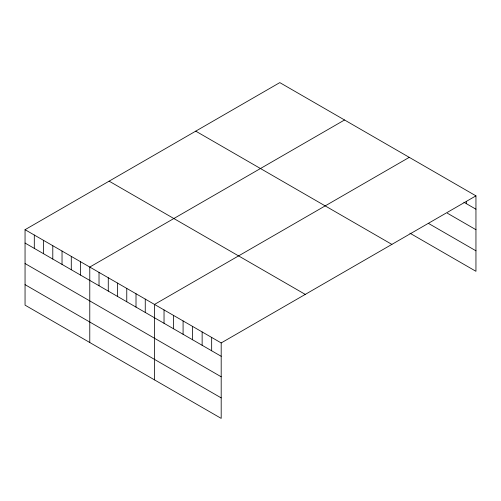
<?xml version="1.0" encoding="UTF-8"?>
<svg xmlns="http://www.w3.org/2000/svg" width="501" height="501" viewBox="0 0 501 501"><rect width="100%" height="100%" fill="white"/><g stroke="black" fill="none" stroke-linecap="round" stroke-linejoin="round"><path stroke-width="0.75" d="M475.95 195.853L221.191 342.935L221.191 418.391L25.05 305.147L25.05 229.696L279.808 82.609L475.95 195.853L475.95 271.304L409.899 233.172M344.531 119.983L89.779 267.064L89.779 342.515M409.261 157.352L154.502 304.433L154.502 379.883M463.882 202.241L475.95 209.205M447.368 213.201L475.95 229.702M428.317 223.308L475.95 250.813M195.734 131.149L391.882 244.394M109.118 181.155L305.266 294.4M25.05 229.696L221.191 342.935M25.05 243.048L221.191 356.286M25.05 263.539L221.191 376.783M25.05 284.656L221.191 397.894M466.425 201.483L466.425 203.707M211.666 337.436L211.666 350.788M202.141 331.938L202.141 345.289M192.609 326.433L192.609 339.791M183.084 320.934L183.084 334.286M173.559 315.436L173.559 328.788M164.034 309.937L164.034 323.289M145.259 299.097L145.259 312.449M136.009 293.755L136.009 307.107M126.766 288.419L126.766 301.771M117.516 283.078L117.516 296.435M108.272 277.742L108.272 291.094M99.023 272.4L99.023 285.758M80.529 261.729L80.529 275.08M71.286 256.387L71.286 269.738M62.036 251.051L62.036 264.403M52.793 245.709L52.793 259.061M43.543 240.374L43.543 253.725M34.3 235.032L34.3 248.383"/></g></svg>
